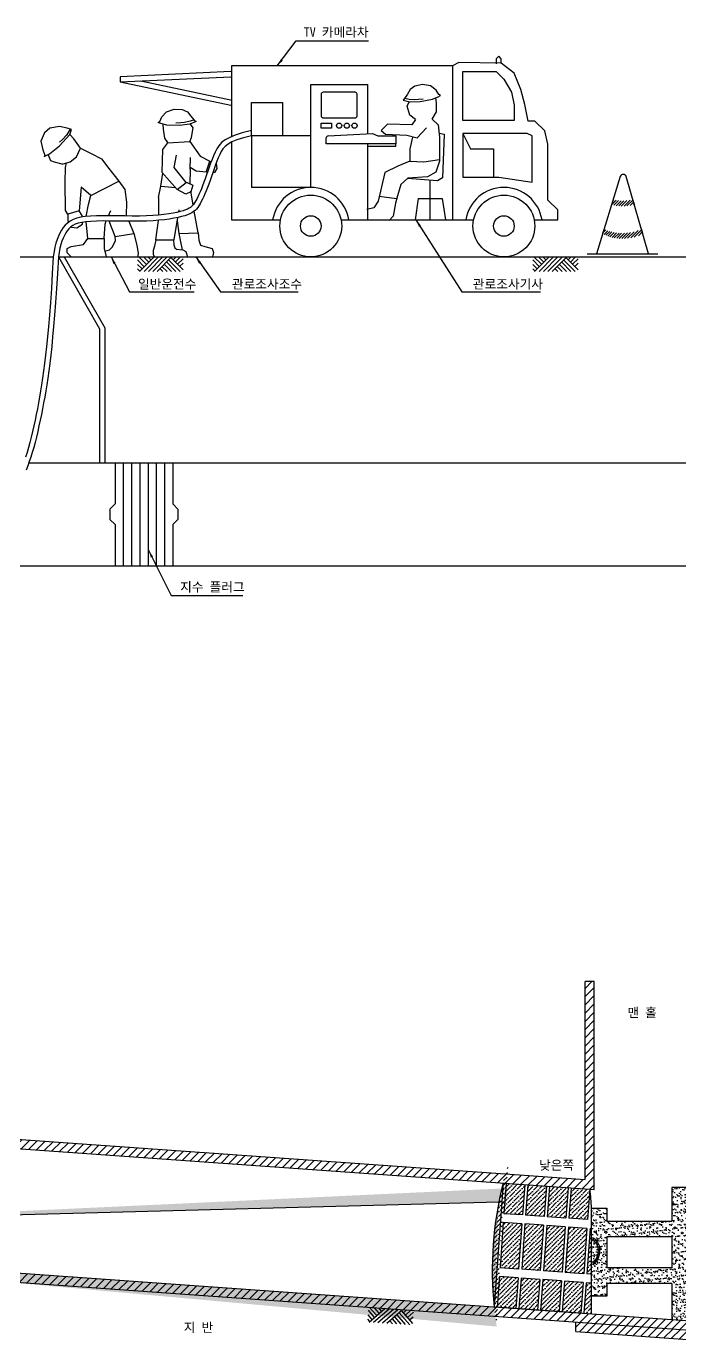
# Model space of a CAD drawing. Header units: inches. Extents: x 14 to 835, y 6 to 110.
# Drawn here: x 740.8 to 782.9, y 19.3 to 104 of the extents above; entities that cross this region are included whole.
import ezdxf
from ezdxf.enums import TextEntityAlignment as Align

# ---------------------------------------------------------------- set-up
doc = ezdxf.new("R2010")
doc.units = ezdxf.units.IN
doc.header["$MEASUREMENT"] = 0
doc.linetypes.add('HIDDEN', pattern=[9.525, 6.35, -3.175])
for name, color, linetype in [('ARHT', 8, 'Continuous'), ('CODN', 1, 'Continuous'), ('COMM', 7, 'Continuous'), ('TEXT', 3, 'Continuous')]:
    doc.layers.add(name, color=color, linetype=linetype)
doc.styles.add('돋움', font='DotumChe.TTF')
pattern_1 = [(45, (468.55392, 13.16302), (0.10606602, 0.38890873), [0.5, -0.1, 0, -0.1])]
pattern_2 = [(45, (462.32357, 13.16302), (0.10606602, 0.38890873), [0.5, -0.1, 0, -0.1])]

msp = doc.modelspace()

# ---------------------------------------------------------------- hatches: boundary and pattern name
at = {"layer": 'ARHT'}
h = msp.add_hatch(dxfattribs=at)
h.set_pattern_fill('ANSI31', color=256, scale=3, style=0)
h.set_pattern_definition([(45, (665.19336, 13.16302), (-0.265165, 0.265165), [])])
h.paths.add_polyline_path([(777.375, 42.456), (776.775, 42.456), (776.775, 29.685), (702.775, 34.971), (702.775, 50.329), (702.175, 50.329), (702.175, 34.412), (777.375, 29.041)])
at = {"layer": 'ARHT', "linetype": 'Continuous'}
h = msp.add_hatch(dxfattribs=at)
h.set_pattern_fill('ANSI36', color=256, scale=1.6, style=0)
h.set_pattern_definition(pattern_1)
edge = h.paths.add_edge_path()
edge.add_line((771.492, 29.461), (770.922, 21.481))
edge.add_ellipse((810.828, 22.641), major_axis=(-39.97, 2.855), ratio=0.756979, start_angle=-7.57771, end_angle=7.57771)
edge.add_line((771.492, 29.461), (771.492, 29.461))
at = {"layer": 'ARHT'}
h = msp.add_hatch(dxfattribs=at)
h.set_pattern_fill('DASH', color=256, scale=3, style=0)
h.set_pattern_definition([(360, (665.19026, 37.99365), (0.375, 0.375), [0.375, -0.375])])
edge = h.paths.add_edge_path()
edge.add_line((706.621, 26.533), (771.216, 28.247))
edge.add_line((706.621, 26.533), (706.621, 26.074))
edge.add_ellipse((810.825, 22.641), major_axis=(-39.97, 2.855), ratio=0.756979, start_angle=-5.23992, end_angle=7.57771)
edge.add_line((706.621, 26.074), (770.919, 21.481))
at = {"layer": 'ARHT', "linetype": 'Continuous'}
h = msp.add_hatch(dxfattribs=at)
h.set_pattern_fill('ANSI36', color=256, scale=1.6, style=0)
h.set_pattern_definition(pattern_1)
h.paths.add_polyline_path([(772.889, 29.361), (771.692, 29.447), (771.552, 27.493), (772.749, 27.408)])
h = msp.add_hatch(dxfattribs=at)
h.set_pattern_fill('ANSI36', color=256, scale=1.6, style=0)
h.set_pattern_definition(pattern_1)
h.paths.add_polyline_path([(774.285, 29.261), (773.088, 29.347), (772.949, 27.394), (774.146, 27.308)])
h = msp.add_hatch(dxfattribs=at)
h.set_pattern_fill('ANSI36', color=256, scale=1.6, style=0)
h.set_pattern_definition(pattern_1)
h.paths.add_polyline_path([(775.682, 29.162), (774.485, 29.247), (774.345, 27.294), (775.542, 27.208)])
h = msp.add_hatch(dxfattribs=at)
h.set_pattern_fill('ANSI36', color=256, scale=1.6, style=0)
h.set_pattern_definition(pattern_1)
h.paths.add_polyline_path([(777.078, 29.062), (775.881, 29.147), (775.741, 27.194), (776.938, 27.109)])
at = {"layer": 'ARHT'}
h = msp.add_hatch(dxfattribs=at)
h.set_pattern_fill('AR-SAND', color=256, scale=0.2, style=0)
h.set_pattern_definition([(37.5, (440.9734, 44.2207), (-0.01259867, 0.38536475), [0, -0.304, 0, -0.34, 0, -0.325]), (7.5, (440.9734, 44.2207), (0.35395534, 0.5644292), [0, -0.164, 0, -0.274, 0, -0.105]), (327.5, (440.7274, 44.2207), (0.62282837, 0.0011318), [0, -0.1, 0, -0.36, 0, -0.47]), (317.5, (440.7274, 44.2207), (0.6012253, 0.1755351), [0, -0.05, 0, -0.236, 0, -0.27])])
h.paths.add_polyline_path([(782.375, 20.663), (783.375, 20.592), (783.375, 29.171), (782.375, 29.171), (782.375, 27.011), (778.175, 27.011), (778.175, 27.841), (777.175, 27.841), (777.175, 22.166), (778.175, 22.166), (778.175, 22.996), (782.375, 22.996)])
h.paths.add_polyline_path([(782.375, 23.996), (778.175, 23.996), (778.175, 26.011), (782.375, 26.011)], flags=16)
h = msp.add_hatch(dxfattribs=at)
h.set_pattern_fill('ANSI31', color=256, scale=3, style=0)
h.set_pattern_definition([(45, (665.19336, 62.4948), (-0.265165, 0.265165), [])])
h.paths.add_polyline_path([(786.915, 19.737), (786.915, 20.339), (686.051, 27.543), (686.051, 26.942)])
at = {"layer": 'ARHT', "linetype": 'Continuous'}
h = msp.add_hatch(dxfattribs=at)
h.set_pattern_fill('ANSI36', color=256, scale=1.6, style=0)
h.set_pattern_definition(pattern_1)
h.paths.add_polyline_path([(772.709, 26.844), (771.512, 26.929), (771.303, 24.005), (772.5, 23.919)])
h = msp.add_hatch(dxfattribs=at)
h.set_pattern_fill('ANSI36', color=256, scale=1.6, style=0)
h.set_pattern_definition(pattern_1)
h.paths.add_polyline_path([(774.105, 26.744), (772.908, 26.83), (772.699, 23.905), (773.896, 23.819)])
h = msp.add_hatch(dxfattribs=at)
h.set_pattern_fill('ANSI36', color=256, scale=1.6, style=0)
h.set_pattern_definition(pattern_1)
h.paths.add_polyline_path([(775.502, 26.644), (774.305, 26.73), (774.096, 23.805), (775.293, 23.72)])
h = msp.add_hatch(dxfattribs=at)
h.set_pattern_fill('ANSI36', color=256, scale=1.6, style=0)
h.set_pattern_definition(pattern_1)
h.paths.add_polyline_path([(776.898, 26.545), (775.701, 26.63), (775.492, 23.705), (776.689, 23.62)])
h = msp.add_hatch(dxfattribs=at)
h.set_pattern_fill('ANSI36', color=256, scale=1.6, style=0)
h.set_pattern_definition(pattern_2)
h.paths.add_polyline_path([(777.175, 26.525), (777.098, 26.53), (776.889, 23.606), (777.175, 23.585)])
h = msp.add_hatch(dxfattribs=at)
h.set_pattern_fill('ANSI31', color=256, style=0)
h.set_pattern_definition([(50.635555, (513.31626, 93.57408), (-0.079262604, 0.13091312), [])])
h.paths.add_polyline_path([(777.175, 24.359), (777.175, 24.218), (777.185, 24.219), (777.215, 24.227), (777.245, 24.236), (777.274, 24.247), (777.303, 24.26), (777.331, 24.275), (777.359, 24.292), (777.387, 24.311), (777.414, 24.332), (777.44, 24.355), (777.465, 24.379), (777.49, 24.405), (777.513, 24.432), (777.536, 24.462), (777.558, 24.492), (777.579, 24.524), (777.598, 24.557), (777.617, 24.592), (777.634, 24.628), (777.65, 24.664), (777.665, 24.702), (777.679, 24.741), (777.691, 24.78), (777.702, 24.82), (777.711, 24.861), (777.72, 24.902), (777.726, 24.944), (777.731, 24.986), (777.735, 25.028), (777.737, 25.07), (777.738, 25.112), (777.738, 25.155), (777.735, 25.196), (777.732, 25.238), (777.727, 25.279), (777.72, 25.32), (777.712, 25.36), (777.703, 25.4), (777.692, 25.438), (777.68, 25.476), (777.667, 25.513), (777.652, 25.549), (777.636, 25.583), (777.619, 25.617), (777.6, 25.649), (777.581, 25.679), (777.56, 25.709), (777.538, 25.736), (777.516, 25.762), (777.492, 25.787), (777.468, 25.809), (777.442, 25.83), (777.416, 25.849), (777.389, 25.866), (777.362, 25.882), (777.334, 25.895), (777.306, 25.906), (777.277, 25.916), (777.247, 25.923), (777.218, 25.928), (777.188, 25.931), (777.178, 25.79), (777.203, 25.788), (777.228, 25.783), (777.252, 25.777), (777.276, 25.769), (777.3, 25.76), (777.323, 25.749), (777.346, 25.736), (777.369, 25.722), (777.391, 25.706), (777.412, 25.688), (777.432, 25.669), (777.452, 25.649), (777.471, 25.627), (777.489, 25.604), (777.506, 25.58), (777.523, 25.554), (777.538, 25.527), (777.552, 25.499), (777.566, 25.47), (777.578, 25.441), (777.589, 25.41), (777.6, 25.378), (777.608, 25.346), (777.616, 25.313), (777.623, 25.279), (777.628, 25.245), (777.633, 25.211), (777.636, 25.176), (777.637, 25.141), (777.638, 25.106), (777.637, 25.07), (777.635, 25.035), (777.632, 25), (777.628, 24.965), (777.622, 24.93), (777.616, 24.895), (777.608, 24.861), (777.599, 24.828), (777.588, 24.795), (777.577, 24.763), (777.565, 24.731), (777.551, 24.7), (777.537, 24.671), (777.521, 24.642), (777.505, 24.614), (777.487, 24.587), (777.469, 24.562), (777.45, 24.537), (777.43, 24.514), (777.41, 24.492), (777.388, 24.472), (777.367, 24.453), (777.344, 24.436), (777.321, 24.42), (777.298, 24.406), (777.274, 24.393), (777.25, 24.382), (777.225, 24.373), (777.2, 24.365), (777.176, 24.359)])
h = msp.add_hatch(dxfattribs=at)
h.set_pattern_fill('ANSI36', color=256, scale=1.6, style=0)
h.set_pattern_definition(pattern_1)
h.paths.add_polyline_path([(772.46, 23.355), (771.263, 23.441), (771.122, 21.467), (772.319, 21.381)])
h = msp.add_hatch(dxfattribs=at)
h.set_pattern_fill('ANSI36', color=256, scale=1.6, style=0)
h.set_pattern_definition(pattern_1)
h.paths.add_polyline_path([(773.856, 23.255), (772.659, 23.341), (772.518, 21.367), (773.715, 21.282)])
h = msp.add_hatch(dxfattribs=at)
h.set_pattern_fill('ANSI36', color=256, scale=1.6, style=0)
h.set_pattern_definition(pattern_1)
h.paths.add_polyline_path([(775.253, 23.156), (774.056, 23.241), (773.915, 21.267), (775.112, 21.182)])
h = msp.add_hatch(dxfattribs=at)
h.set_pattern_fill('ANSI36', color=256, scale=1.6, style=0)
h.set_pattern_definition(pattern_1)
h.paths.add_polyline_path([(776.649, 23.056), (775.452, 23.141), (775.311, 21.168), (776.508, 21.082)])
h = msp.add_hatch(dxfattribs=at)
h.set_pattern_fill('ANSI36', color=256, scale=1.6, style=0)
h.set_pattern_definition(pattern_2)
h.paths.add_polyline_path([(777.175, 23.018), (776.848, 23.042), (776.707, 21.068), (777.175, 21.034)])
at = {"layer": 'ARHT'}
h = msp.add_hatch(dxfattribs=at)
h.set_pattern_fill('ANSI31', color=256, scale=3, style=0)
h.set_pattern_definition([(45, (746.39336, 7.36302), (-0.265165, 0.265165), [])])
h.paths.add_polyline_path([(784.575, 19.904), (776.175, 20.504), (776.175, 19.903), (784.575, 19.303)])
edge = h.paths.add_edge_path()
edge.add_line((776.175, 19.903), (784.575, 19.303))

# ---------------------------------------------------------------- linework, layer by layer
at = {"ltscale": 5}
for p, q in [((778.579, 92.856), (778.48, 92.533)), ((779.958, 92.545), (779.865, 92.868)), ((778, 90.971), (777.909, 90.677)), ((780.496, 90.686), (780.41, 90.982))]:
    msp.add_line(p, q, dxfattribs=at)
at = {"layer": 'ARHT'}
for p, q in [((778.49, 92.53), (778.78, 92.82)), ((778.552, 92.769), (778.629, 92.845)), ((778.635, 92.498), (778.939, 92.802)), ((778.786, 92.473), (779.106, 92.793)), ((778.946, 92.455), (779.283, 92.793)), ((779.113, 92.446), (779.471, 92.804)), ((779.29, 92.446), (779.674, 92.83)), ((779.479, 92.458), (779.871, 92.85)), ((779.682, 92.485), (779.91, 92.713)), ((779.906, 92.531), (779.95, 92.575)), ((777.925, 90.727), (778.113, 90.915)), ((777.999, 90.625), (778.238, 90.864)), ((778.118, 90.567), (778.37, 90.819)), ((778.244, 90.516), (778.509, 90.781)), ((778.376, 90.471), (778.655, 90.75)), ((778.515, 90.433), (778.807, 90.726)), ((778.661, 90.402), (778.968, 90.709)), ((778.814, 90.378), (779.136, 90.701)), ((778.974, 90.362), (779.315, 90.703)), ((779.143, 90.355), (779.505, 90.717)), ((779.322, 90.357), (779.711, 90.745)), ((779.513, 90.371), (779.938, 90.795)), ((779.719, 90.4), (780.202, 90.883)), ((779.947, 90.452), (780.425, 90.93)), ((780.214, 90.542), (780.465, 90.793))]:
    msp.add_line(p, q, dxfattribs=at)
at = {"layer": 'ARHT', "linetype": 'Continuous'}
for p, q in [((747.952, 88.976), (748.362, 88.565)), ((748.033, 89.174), (748.512, 88.695)), ((748.068, 88.229), (749.013, 89.174)), ((748.331, 89.174), (748.664, 88.841)), ((748.363, 88.241), (749.296, 89.174)), ((748.614, 89.174), (748.805, 88.983)), ((748.646, 88.241), (749.579, 89.174)), ((748.928, 88.241), (749.862, 89.174)), ((749.211, 88.241), (750.144, 89.174)), ((750.109, 89.108), (750.876, 88.341)), ((750.235, 88.982), (750.427, 89.174)), ((750.377, 88.84), (750.71, 89.174)), ((750.518, 88.699), (750.876, 89.057)), ((773.404, 88.976), (773.815, 88.565)), ((773.486, 89.174), (773.965, 88.695)), ((773.52, 88.229), (774.465, 89.174)), ((773.783, 89.174), (774.116, 88.841)), ((773.815, 88.241), (774.748, 89.174)), ((774.066, 89.174), (774.257, 88.983)), ((774.098, 88.241), (775.031, 89.174)), ((774.381, 88.241), (775.314, 89.174)), ((774.664, 88.241), (775.597, 89.174)), ((775.561, 89.108), (776.328, 88.341)), ((775.688, 88.982), (775.88, 89.174)), ((775.829, 88.84), (776.163, 89.174)), ((775.97, 88.699), (776.328, 89.057)), ((747.952, 88.693), (748.221, 88.424)), ((747.952, 88.41), (748.08, 88.283)), ((749.402, 88.401), (749.574, 88.229)), ((749.543, 88.542), (749.845, 88.241)), ((749.685, 88.684), (750.128, 88.241)), ((749.826, 88.825), (750.41, 88.241)), ((749.968, 88.967), (750.693, 88.241)), ((750.659, 88.558), (750.876, 88.774)), ((773.404, 88.693), (773.674, 88.424)), ((773.404, 88.41), (773.532, 88.283)), ((774.854, 88.401), (775.027, 88.229)), ((774.996, 88.542), (775.297, 88.241)), ((775.137, 88.684), (775.58, 88.241)), ((775.279, 88.825), (775.863, 88.241)), ((775.42, 88.967), (776.146, 88.241)), ((776.112, 88.558), (776.328, 88.774)), ((762.798, 21.262), (763.178, 20.823)), ((762.86, 20.508), (763.87, 21.383)), ((762.893, 21.453), (763.337, 20.941)), ((763.155, 20.499), (764.152, 21.363)), ((763.19, 21.432), (763.498, 21.076)), ((763.437, 20.479), (764.434, 21.343)), ((763.472, 21.412), (763.649, 21.207)), ((763.719, 20.459), (764.717, 21.323)), ((764.001, 20.438), (764.999, 21.303)), ((764.959, 21.239), (765.669, 20.42)), ((765.076, 21.105), (765.281, 21.283)), ((765.207, 20.953), (765.563, 21.262)), ((762.757, 20.697), (762.876, 20.561)), ((762.777, 20.979), (763.027, 20.692)), ((764.203, 20.584), (764.362, 20.4)), ((764.354, 20.715), (764.633, 20.393)), ((764.505, 20.846), (764.915, 20.373)), ((764.656, 20.977), (765.198, 20.353)), ((764.808, 21.108), (765.48, 20.333)), ((765.337, 20.802), (765.72, 21.134)), ((765.468, 20.651), (765.7, 20.852))]:
    msp.add_line(p, q, dxfattribs=at)
at = {"layer": 'CODN', "linetype": 'Continuous'}
for p, q in [((756.951, 101.49), (758.165, 103.109)), ((758.165, 103.109), (762.816, 103.109)), ((765.883, 91.563), (768.828, 86.914)), ((746.239, 89.174), (747.423, 86.914)), ((751.691, 89.174), (753.286, 86.914)), ((747.423, 86.914), (751.604, 86.914)), ((753.286, 86.914), (758.302, 86.914)), ((768.828, 86.914), (773.91, 86.914)), ((748.656, 70.262), (750.118, 67.337)), ((750.118, 67.337), (754.735, 67.337))]:
    msp.add_line(p, q, dxfattribs=at)
for points in [[(757.303, 101.826), (757.175, 101.922), (756.951, 101.49)], [(766.073, 91.115), (766.208, 91.2), (765.883, 91.563)], [(746.39, 88.712), (746.532, 88.786), (746.239, 89.174)], [(751.902, 88.736), (752.033, 88.828), (751.691, 89.174)], [(748.799, 69.797), (748.942, 69.868), (748.656, 70.262)]]:
    msp.add_solid(points, dxfattribs=at)
at = {"layer": 'COMM'}
for p, q in [((768.656, 101.702), (768.231, 101.49)), ((771.37, 101.656), (768.656, 101.702)), ((771.218, 102.114), (771.052, 101.948)), ((771.052, 101.948), (771.052, 101.616)), ((771.383, 101.948), (771.218, 102.114)), ((771.37, 101.656), (771.383, 101.948)), ((753.964, 101.118), (746.831, 100.787)), ((768.231, 101.49), (753.998, 101.49)), ((753.998, 101.49), (753.998, 96.927)), ((768.231, 101.49), (768.231, 91.563)), ((772.22, 101.019), (771.37, 101.656)), ((772.644, 99.957), (772.22, 101.019)), ((746.831, 100.455), (753.964, 100.787)), ((746.831, 100.787), (746.831, 100.455)), ((746.831, 100.455), (753.964, 98.962)), ((748.156, 100.516), (754.032, 99.287)), ((759.107, 96.971), (759.107, 100.289)), ((759.107, 100.289), (762.757, 100.289)), ((762.757, 100.289), (762.757, 97.118)), ((765.807, 100.177), (765.502, 99.97)), ((766.315, 100.282), (765.807, 100.177)), ((766.829, 100.192), (766.315, 100.282)), ((767.194, 99.912), (766.829, 100.192)), ((759.771, 99.659), (759.771, 98.265)), ((761.961, 99.791), (759.904, 99.791)), ((762.093, 98.265), (762.093, 99.659)), ((765.153, 99.377), (765.05, 99.275)), ((765.05, 99.275), (765.482, 99.164)), ((765.332, 99.659), (765.153, 99.377)), ((765.169, 99.402), (765.438, 99.345)), ((765.311, 98.899), (765.441, 99.163)), ((765.502, 99.97), (765.332, 99.659)), ((765.438, 99.345), (765.792, 99.331)), ((765.482, 99.164), (766.149, 99.189)), ((765.792, 99.331), (766.04, 99.344)), ((766.04, 99.344), (766.354, 99.372)), ((766.149, 99.189), (766.959, 99.34)), ((766.959, 99.34), (767.316, 99.497)), ((767.215, 99.108), (767.167, 99.431)), ((767.36, 99.642), (767.194, 99.912)), ((767.316, 99.497), (767.468, 99.584)), ((767.468, 99.584), (767.36, 99.642)), ((772.903, 98.995), (772.644, 99.957)), ((749.504, 98.197), (749.82, 98.531)), ((749.82, 98.531), (750.313, 98.702)), ((750.313, 98.702), (750.831, 98.678)), ((750.831, 98.678), (751.165, 98.522)), ((751.165, 98.522), (751.382, 98.242)), ((755.292, 99.128), (757.282, 99.128)), ((755.292, 96.971), (755.292, 99.128)), ((757.282, 99.128), (757.282, 96.971)), ((765.498, 98.302), (765.311, 98.899)), ((765.852, 98.032), (765.498, 98.302)), ((766.927, 98.055), (767.204, 98.521)), ((767.204, 98.521), (767.215, 99.108)), ((773.115, 97.933), (772.903, 98.995)), ((742.292, 97.472), (741.946, 97.167)), ((742.926, 97.581), (742.292, 97.472)), ((743.412, 97.466), (742.926, 97.581)), ((743.7, 97.38), (743.412, 97.466)), ((749.285, 97.829), (749.382, 97.904)), ((749.448, 97.768), (749.285, 97.829)), ((749.382, 97.904), (749.504, 98.197)), ((749.826, 97.669), (749.448, 97.768)), ((749.61, 97.4), (749.606, 97.726)), ((750.65, 97.648), (749.826, 97.669)), ((750.733, 97.819), (750.418, 97.797)), ((751.312, 97.729), (750.65, 97.648)), ((750.98, 97.845), (750.733, 97.819)), ((751.327, 97.914), (750.98, 97.845)), ((751.722, 97.907), (751.312, 97.729)), ((751.584, 98.013), (751.327, 97.914)), ((751.523, 97.495), (751.353, 97.734)), ((751.382, 98.242), (751.603, 97.991)), ((751.433, 96.876), (751.523, 97.495)), ((751.603, 97.991), (751.722, 97.907)), ((759.771, 97.469), (759.771, 97.801)), ((759.771, 97.801), (760.434, 97.801)), ((760.434, 97.469), (759.771, 97.469)), ((759.904, 98.132), (761.961, 98.132)), ((760.434, 97.801), (760.434, 97.469)), ((764.053, 97.725), (763.649, 97.322)), ((765.626, 97.69), (764.053, 97.725)), ((765.852, 98.032), (765.626, 97.69)), ((765.964, 96.857), (766.565, 97.489)), ((766.927, 98.055), (767.306, 97.69)), ((767.306, 97.69), (767.405, 96.891)), ((773.54, 97.933), (773.115, 97.933)), ((774.177, 97.296), (773.54, 97.933)), ((741.946, 97.167), (741.723, 96.644)), ((741.723, 96.644), (741.839, 96.075)), ((742.909, 96.328), (743.593, 97.058)), ((743.107, 96.742), (742.909, 96.575)), ((743.371, 97.012), (743.107, 96.742)), ((743.609, 97.407), (743.371, 97.012)), ((743.593, 97.058), (743.7, 97.38)), ((743.848, 96.788), (743.593, 97.058)), ((744.268, 96.178), (743.848, 96.788)), ((749.714, 96.822), (749.61, 97.4)), ((749.904, 96.55), (749.714, 96.822)), ((749.88, 96.527), (751.315, 96.618)), ((751.315, 96.618), (751.433, 96.876)), ((751.315, 96.618), (751.978, 95.661)), ((755.292, 96.971), (755.292, 93.653)), ((759.107, 96.971), (755.292, 96.971)), ((759.107, 93.653), (759.107, 96.971)), ((760.103, 96.473), (760.103, 96.845)), ((760.228, 96.978), (763.089, 97.137)), ((763.089, 97.137), (763.42, 96.971)), ((763.42, 96.971), (764.582, 96.971)), ((763.649, 97.322), (763.913, 97.087)), ((763.913, 97.087), (765.288, 97.023)), ((764.582, 96.971), (764.582, 96.473)), ((765.288, 97.023), (765.964, 96.857)), ((765.659, 96.885), (765.494, 96.15)), ((767.373, 97.156), (767.71, 97.092)), ((767.405, 96.891), (767.405, 95.345)), ((767.71, 97.092), (767.603, 94.276)), ((768.895, 97.137), (769.393, 96.142)), ((774.389, 96.447), (774.177, 97.296)), ((741.839, 96.075), (741.97, 95.736)), ((741.929, 95.644), (742.267, 95.822)), ((742.358, 95.362), (742.179, 95.776)), ((742.267, 95.822), (742.909, 96.328)), ((744.013, 95.621), (744.268, 96.178)), ((744.268, 96.178), (744.96, 95.839)), ((744.96, 95.839), (745.627, 95.489)), ((753.998, 96.565), (753.998, 91.563)), ((764.582, 96.473), (760.103, 96.473)), ((762.757, 96.473), (762.757, 91.563)), ((762.757, 96.307), (764.582, 96.307)), ((764.582, 96.307), (764.582, 96.473)), ((765.494, 96.15), (765.494, 95.351)), ((769.393, 96.142), (770.886, 96.142)), ((770.886, 96.142), (770.886, 94.317)), ((774.389, 92.837), (774.389, 96.447)), ((741.97, 95.736), (741.929, 95.644)), ((742.605, 95.276), (742.358, 95.362)), ((743.091, 95.144), (742.605, 95.276)), ((743.091, 95.144), (743.61, 95.311)), ((743.28, 93.994), (743.305, 94.937)), ((743.305, 94.937), (743.371, 95.234)), ((743.61, 95.311), (744.013, 95.621)), ((745.627, 95.489), (746.105, 94.874)), ((751.328, 94.827), (751.366, 95.573)), ((751.73, 94.702), (751.334, 94.936)), ((751.978, 95.661), (752.614, 95.339)), ((764.72, 95.012), (763.88, 94.609)), ((765.494, 95.351), (764.72, 95.012)), ((765.494, 95.351), (766.4, 95.311)), ((766.4, 95.311), (767.405, 95.448)), ((767.405, 95.345), (767.166, 94.644)), ((746.105, 94.874), (746.731, 94.052)), ((749.441, 93.741), (749.569, 94.561)), ((752.375, 94.627), (751.73, 94.702)), ((763.88, 94.609), (763.443, 92.764)), ((765.363, 94.241), (764.918, 93.833)), ((767.273, 94.075), (765.346, 94.226)), ((766.631, 94.339), (765.363, 94.241)), ((767.166, 94.644), (766.631, 94.339)), ((766.769, 94.114), (766.769, 91.563)), ((767.603, 94.276), (767.273, 94.075)), ((743.313, 92.166), (743.28, 93.994)), ((744.31, 93.667), (744.194, 92.149)), ((744.944, 93.121), (744.31, 93.667)), ((744.944, 93.121), (746.731, 94.052)), ((746.731, 94.052), (747.127, 93.517)), ((747.127, 93.517), (747.234, 92.701)), ((749.301, 93), (749.441, 93.741)), ((749.441, 93.741), (750.398, 93.641)), ((751.529, 92.528), (751.389, 93.42)), ((759.107, 93.653), (755.292, 93.653)), ((764.918, 93.833), (764.687, 93.103)), ((744.636, 91.773), (744.787, 92.552)), ((744.787, 92.552), (744.944, 93.121)), ((747.234, 92.701), (747.217, 91.845)), ((749.301, 93), (749.294, 91.863)), ((763.443, 92.764), (763.18, 92.327)), ((764.633, 92.908), (763.513, 93.059)), ((764.555, 92.632), (764.424, 91.793)), ((764.687, 93.103), (764.555, 92.632)), ((766.03, 92.931), (765.824, 91.563)), ((766.03, 92.931), (767.57, 92.931)), ((767.57, 92.931), (767.776, 91.563)), ((775.026, 92.2), (774.389, 92.837)), ((743.445, 91.931), (743.313, 92.166)), ((744.194, 92.149), (743.445, 91.931)), ((743.445, 91.931), (743.453, 91.5)), ((744.384, 91.839), (744.194, 92.149)), ((744.387, 91.739), (744.384, 91.839)), ((746.08, 91.819), (746.229, 92.161)), ((747.217, 91.845), (747.233, 91.809)), ((749.28, 91.529), (749.103, 90.269)), ((750.316, 90.269), (750.541, 91.713)), ((750.597, 92.067), (750.62, 92.215)), ((751.854, 90.735), (751.595, 92.125)), ((753.998, 91.563), (757.157, 91.563)), ((761.058, 91.563), (769.599, 91.563)), ((763.18, 92.327), (762.71, 92.23)), ((764.424, 91.793), (764.152, 91.528)), ((773.5, 91.563), (775.026, 91.563)), ((775.026, 91.563), (775.026, 92.2)), ((743.453, 91.5), (743.504, 91.411)), ((743.67, 91.122), (743.684, 91.097)), ((743.684, 91.097), (744.038, 91.057)), ((744.038, 91.057), (744.4, 91.276)), ((744.4, 91.276), (744.396, 91.405)), ((744.68, 91.028), (744.637, 91.44)), ((744.741, 90.368), (744.68, 91.028)), ((745.802, 90.368), (745.85, 91.293)), ((745.85, 91.293), (745.935, 91.488)), ((746.51, 90.497), (746.125, 91.487)), ((746.51, 90.497), (747.715, 90.685)), ((747.376, 91.476), (747.715, 90.685)), ((747.715, 90.685), (747.9, 89.936)), ((750.509, 91.507), (750.596, 90.683)), ((750.596, 90.683), (751.854, 90.735)), ((750.596, 90.683), (750.709, 90.134)), ((751.854, 90.735), (751.891, 90.251)), ((743.414, 89.705), (743.679, 89.838)), ((743.679, 89.838), (744.475, 89.97)), ((744.475, 89.97), (744.741, 90.368)), ((744.741, 90.368), (745.802, 90.368)), ((745.802, 90.368), (745.802, 89.705)), ((746.34, 89.815), (746.536, 90.23)), ((746.536, 90.23), (746.51, 90.497)), ((747.9, 89.936), (747.979, 89.402)), ((749.036, 89.855), (748.944, 89.578)), ((749.12, 90.267), (749.036, 89.855)), ((749.103, 90.269), (750.316, 90.269)), ((750.268, 90.257), (750.286, 89.945)), ((750.286, 89.945), (750.349, 89.759)), ((750.709, 90.134), (750.806, 89.73)), ((751.891, 90.251), (752.004, 89.934)), ((752.004, 89.934), (752.286, 89.841)), ((752.286, 89.841), (752.759, 89.707)), ((742.85, 89.174), (745.504, 84.529)), ((742.85, 89.174), (789.304, 89.174)), ((743.22, 89.174), (745.836, 84.607)), ((743.414, 89.439), (743.414, 89.705)), ((743.679, 89.174), (743.414, 89.439)), ((745.802, 89.705), (745.935, 89.174)), ((745.845, 89.534), (746.129, 89.626)), ((746.129, 89.626), (746.34, 89.815)), ((747.979, 89.402), (747.953, 89.158)), ((748.944, 89.578), (748.942, 89.346)), ((748.942, 89.346), (749.027, 89.208)), ((749.027, 89.208), (749.188, 89.174)), ((750.349, 89.759), (750.458, 89.662)), ((750.458, 89.662), (750.867, 89.622)), ((750.806, 89.73), (750.79, 89.629)), ((750.867, 89.622), (751.055, 89.514)), ((751.055, 89.514), (751.169, 89.174)), ((752.759, 89.707), (752.846, 89.459)), ((752.846, 89.459), (752.769, 89.174)), ((776.91, 89.375), (781.475, 89.375)), ((745.504, 84.529), (745.504, 75.902)), ((745.836, 84.607), (745.836, 75.902)), ((745.504, 75.902), (789.304, 75.902)), ((746.499, 75.902), (746.499, 73.248)), ((747.03, 75.902), (747.03, 69.267)), ((747.561, 75.902), (747.561, 69.267)), ((748.092, 75.902), (748.092, 69.267)), ((748.623, 75.902), (748.623, 69.267)), ((749.154, 75.902), (749.154, 69.267)), ((749.684, 75.902), (749.684, 69.267)), ((750.215, 75.902), (750.215, 73.248)), ((746.499, 73.248), (746.167, 72.916)), ((746.167, 72.916), (746.167, 72.253)), ((750.215, 73.248), (750.547, 72.916)), ((750.547, 72.916), (750.547, 72.253)), ((746.167, 72.253), (746.499, 71.921)), ((750.547, 72.253), (750.215, 71.921)), ((746.499, 71.921), (746.499, 69.267)), ((750.215, 71.921), (750.215, 69.267)), ((689.1, 69.267), (789.304, 69.267)), ((776.775, 29.685), (776.775, 42.456)), ((777.375, 42.456), (776.775, 42.456)), ((777.375, 29.041), (777.375, 42.456)), ((702.775, 34.971), (776.775, 29.685)), ((702.175, 34.412), (777.375, 29.041)), ((771.492, 29.461), (770.922, 21.481)), ((771.692, 29.447), (771.552, 27.493)), ((772.889, 29.361), (772.749, 27.408)), ((773.088, 29.347), (772.949, 27.394)), ((774.285, 29.261), (774.146, 27.308)), ((774.485, 29.247), (774.345, 27.294)), ((775.682, 29.162), (775.542, 27.208)), ((775.881, 29.147), (775.741, 27.194)), ((777.078, 29.062), (776.938, 27.108)), ((777.078, 29.062), (776.938, 27.108)), ((777.078, 29.062), (776.938, 27.108)), ((777.078, 29.062), (776.938, 27.108)), ((782.375, 29.171), (782.375, 27.011)), ((783.375, 29.171), (782.375, 29.171)), ((706.624, 26.533), (771.219, 28.247)), ((686.051, 27.543), (786.915, 20.339)), ((772.749, 27.408), (771.552, 27.493)), ((774.146, 27.308), (772.949, 27.394)), ((775.542, 27.208), (774.345, 27.294)), ((776.939, 27.109), (775.741, 27.194)), ((777.175, 27.841), (777.175, 22.166)), ((777.175, 27.841), (778.175, 27.841)), ((777.175, 27.841), (777.175, 21.034)), ((778.175, 27.841), (778.175, 27.011)), ((686.051, 26.942), (786.915, 19.737)), ((771.512, 26.929), (771.303, 24.005)), ((772.709, 26.844), (771.512, 26.929)), ((772.709, 26.844), (772.5, 23.919)), ((772.908, 26.83), (772.699, 23.905)), ((774.105, 26.744), (772.908, 26.83)), ((774.105, 26.744), (773.896, 23.819)), ((774.305, 26.73), (774.096, 23.805)), ((775.502, 26.644), (774.305, 26.73)), ((775.502, 26.644), (775.293, 23.72)), ((775.701, 26.63), (775.492, 23.705)), ((776.898, 26.545), (775.701, 26.63)), ((776.898, 26.545), (776.689, 23.62)), ((776.898, 26.545), (776.689, 23.62)), ((776.898, 26.545), (776.689, 23.62)), ((776.898, 26.545), (776.689, 23.62)), ((777.098, 26.53), (776.889, 23.606)), ((777.175, 26.525), (777.098, 26.53)), ((778.175, 27.011), (782.375, 27.011)), ((778.175, 26.011), (778.175, 23.996)), ((778.175, 26.011), (782.375, 26.011)), ((782.375, 26.011), (782.375, 23.996)), ((772.5, 23.919), (771.303, 24.005)), ((773.896, 23.819), (772.699, 23.905)), ((775.293, 23.72), (774.096, 23.805)), ((782.375, 23.996), (778.175, 23.996)), ((771.263, 23.441), (771.122, 21.467)), ((772.46, 23.355), (771.263, 23.441)), ((772.46, 23.355), (772.319, 21.381)), ((772.659, 23.341), (772.518, 21.367)), ((773.856, 23.255), (772.659, 23.341)), ((773.856, 23.255), (773.715, 21.282)), ((774.056, 23.241), (773.915, 21.267)), ((775.253, 23.156), (774.056, 23.241)), ((775.253, 23.156), (775.112, 21.182)), ((775.452, 23.141), (775.311, 21.168)), ((776.649, 23.056), (775.452, 23.141)), ((776.689, 23.62), (775.492, 23.705)), ((776.649, 23.056), (776.508, 21.082)), ((776.649, 23.056), (776.508, 21.082)), ((776.649, 23.056), (776.508, 21.082)), ((776.649, 23.056), (776.508, 21.082)), ((776.848, 23.042), (776.707, 21.068)), ((777.175, 23.018), (776.848, 23.042)), ((777.175, 23.585), (776.889, 23.606)), ((778.175, 22.996), (778.175, 22.166)), ((782.375, 22.996), (778.175, 22.996)), ((782.375, 22.996), (782.375, 20.663)), ((778.175, 22.166), (777.175, 22.166)), ((776.508, 21.082), (771.122, 21.467)), ((776.175, 19.903), (776.175, 20.504)), ((776.175, 19.903), (784.575, 19.303))]:
    msp.add_line(p, q, dxfattribs=at)
at = {"layer": 'COMM', "extrusion": (2e-16, 0.816497, 0.57735)}
for p, q in [((779.042, 94.363), (777.51, 89.375)), ((780.875, 89.375), (779.434, 94.361))]:
    msp.add_line(p, q, dxfattribs=at)
at = {"layer": 'COMM', "linetype": 'HIDDEN'}
for p, q in [((738.868, 89.174), (742.518, 89.174)), ((740.946, 75.902), (745.504, 75.902))]:
    msp.add_line(p, q, dxfattribs=at)
at = {"layer": 'COMM'}
for points in [[(768.895, 97.966), (768.895, 101.118), (771.052, 101.118), (771.549, 100.621), (772.047, 99.791), (772.213, 98.962), (772.213, 97.966)], [(768.895, 97.137), (768.895, 94.317), (771.218, 94.317), (773.374, 93.985), (773.374, 96.971), (773.042, 97.137)]]:
    msp.add_lwpolyline(points, close=True, dxfattribs=at)
for points in [[(755.292, 97.313), (754.679, 97.161), (754.24, 97.025), (753.884, 96.881), (753.595, 96.722), (753.364, 96.543), (753.184, 96.343), (753.049, 96.133), (752.942, 95.919), (752.845, 95.696), (752.75, 95.461), (752.657, 95.216), (752.566, 94.964), (752.477, 94.71), (752.389, 94.459), (752.303, 94.214), (752.22, 93.981), (752.138, 93.762), (752.058, 93.558), (751.981, 93.368), (751.905, 93.194), (751.83, 93.035), (751.758, 92.891), (751.687, 92.764), (751.619, 92.652), (751.554, 92.558), (751.492, 92.481), (751.428, 92.417), (751.358, 92.36), (751.275, 92.307), (751.173, 92.254), (751.044, 92.201), (750.887, 92.147), (750.699, 92.092), (750.48, 92.039), (750.232, 91.988), (749.952, 91.941), (749.641, 91.899), (749.299, 91.863), (748.924, 91.836), (748.516, 91.817), (748.075, 91.808), (747.609, 91.806), (747.13, 91.81), (746.649, 91.815), (746.176, 91.819), (745.724, 91.82), (745.302, 91.813), (744.919, 91.797), (744.582, 91.768), (744.289, 91.725), (744.031, 91.664), (743.803, 91.584), (743.603, 91.481), (743.429, 91.357), (743.281, 91.216), (743.155, 91.062), (743.043, 90.895), (742.94, 90.713), (742.847, 90.513), (742.764, 90.294), (742.689, 90.057), (742.624, 89.8), (742.568, 89.521), (742.518, 89.174)], [(755.292, 96.971), (754.768, 96.841), (754.352, 96.712), (754.027, 96.581), (753.778, 96.444), (753.591, 96.299), (753.449, 96.141), (753.338, 95.969), (753.243, 95.778), (753.151, 95.568), (753.059, 95.34), (752.968, 95.1), (752.879, 94.852), (752.79, 94.6), (752.702, 94.349), (752.616, 94.103), (752.531, 93.867), (752.448, 93.644), (752.366, 93.434), (752.286, 93.239), (752.207, 93.057), (752.129, 92.89), (752.051, 92.736), (751.974, 92.597), (751.897, 92.471), (751.82, 92.359), (751.739, 92.26), (751.652, 92.171), (751.554, 92.091), (751.442, 92.019), (751.312, 91.953), (751.162, 91.89), (750.987, 91.83), (750.784, 91.772), (750.553, 91.715), (750.292, 91.661), (750.002, 91.613), (749.681, 91.569), (749.328, 91.533), (748.944, 91.504), (748.527, 91.485), (748.079, 91.476), (747.608, 91.475), (747.127, 91.478), (746.645, 91.483), (746.175, 91.487), (745.726, 91.488), (745.311, 91.482), (744.94, 91.466), (744.621, 91.439), (744.351, 91.399), (744.124, 91.345), (743.935, 91.278), (743.775, 91.197), (743.641, 91.101), (743.525, 90.99), (743.421, 90.864), (743.325, 90.721), (743.236, 90.561), (743.153, 90.383), (743.077, 90.185), (743.009, 89.967), (742.948, 89.726), (742.895, 89.462), (742.85, 89.174)], [(749.88, 96.527), (749.545, 96.089), (749.511, 94.626), (750.508, 93.519), (751.083, 93.961), (750.313, 94.933), (750.451, 95.73)], [(752.447, 94.626), (752.375, 94.627), (752.614, 95.339), (752.7, 95.328)], [(753.007, 95.203), (753.055, 94.873), (752.898, 94.617), (752.796, 94.619)], [(751.328, 94.827), (751.318, 93.87)], [(751.092, 93.99), (751.505, 93.796), (751.376, 93.378), (751.052, 93.224), (750.508, 93.519)], [(742.518, 89.174), (742.456, 88.104), (742.393, 87.127), (742.331, 86.237), (742.269, 85.426), (742.207, 84.687), (742.144, 84.012), (742.082, 83.395), (742.02, 82.829), (741.958, 82.305), (741.895, 81.818), (741.832, 81.364), (741.768, 80.936), (741.702, 80.53), (741.635, 80.14), (741.566, 79.76), (741.495, 79.386), (741.421, 79.013), (741.344, 78.642), (741.265, 78.275), (741.184, 77.914), (741.099, 77.56), (741.013, 77.217), (740.923, 76.884), (740.831, 76.566), (740.737, 76.262)], [(742.85, 89.174), (742.787, 88.104), (742.725, 87.127), (742.663, 86.237), (742.601, 85.426), (742.538, 84.687), (742.476, 84.012), (742.414, 83.395), (742.352, 82.829), (742.29, 82.305), (742.227, 81.818), (742.164, 81.364), (742.1, 80.936), (742.034, 80.53), (741.967, 80.14), (741.898, 79.76), (741.827, 79.386), (741.753, 79.013), (741.676, 78.642), (741.597, 78.275), (741.515, 77.914), (741.431, 77.56), (741.344, 77.217), (741.255, 76.884), (741.163, 76.566), (741.068, 76.262), (740.971, 75.973), (740.871, 75.697), (740.769, 75.432)]]:
    msp.add_lwpolyline(points, dxfattribs=at)
msp.add_lwpolyline([(779.434, 94.361, 0.639275), (779.042, 94.363, 0.935106)], format="xyb", dxfattribs=at)
for centre, radius in [((760.932, 97.635), 0.166), ((761.43, 97.635), 0.166), ((761.927, 97.635), 0.166), ((759.107, 91.165), 1.991), ((771.549, 91.165), 1.991), ((759.107, 91.165), 0.664), ((771.549, 91.165), 0.664)]:
    msp.add_circle(centre, radius, dxfattribs=at)
for centre, radius, start, end in [((759.904, 99.659), 0.133, 90, 180), ((761.961, 99.659), 0.133, 0, 90), ((759.904, 98.265), 0.133, 180, 270), ((761.961, 98.265), 0.133, 270, 0), ((760.235, 96.845), 0.133, 93.17983, 180), ((759.107, 91.165), 2.488, 9.2069, 170.7931), ((771.549, 91.165), 2.488, 9.2069, 170.7931)]:
    msp.add_arc(centre, radius, start, end, dxfattribs=at)
for centre, major_axis, ratio, start_param, end_param in [((810.828, 22.641), (-39.97, 2.855), 0.756979, -0.132256, 0.132256), ((777.127, 25.071), (0.061, 0.86), 0.707485, 3.320552, 6.283185), ((777.127, 25.071), (0.051, 0.719), 0.707485, 3.335954, 6.283185)]:
    msp.add_ellipse(centre, major_axis=major_axis, ratio=ratio, start_param=start_param, end_param=end_param, dxfattribs=at)
at = {"layer": 'COMM', "extrusion": (0, 0, -1)}
msp.add_ellipse((737.172, 27.902), major_axis=(-39.767, 5.684), ratio=0.836207, start_param=2.93791, end_param=2.974123, dxfattribs=at)

# ---------------------------------------------------------------- texts
at = {"layer": 'TEXT', "style": '돋움'}
for s, p in [('TV 카메라차', (762.828, 103.363)), ('일반운전수', (751.741, 87.125)), ('관로조사조수', (758.545, 87.125)), ('관로조사기사', (774.067, 87.125)), ('지수 플러그', (754.843, 67.594)), ('맨 홀', (781.402, 40.155)), ('낮은쪽', (776.071, 30.322)), ('지 반', (752.817, 19.861))]:
    msp.add_text(s, height=0.6, dxfattribs=at).set_placement(p, align=Align.RIGHT)

doc.saveas('drawing.dxf')
